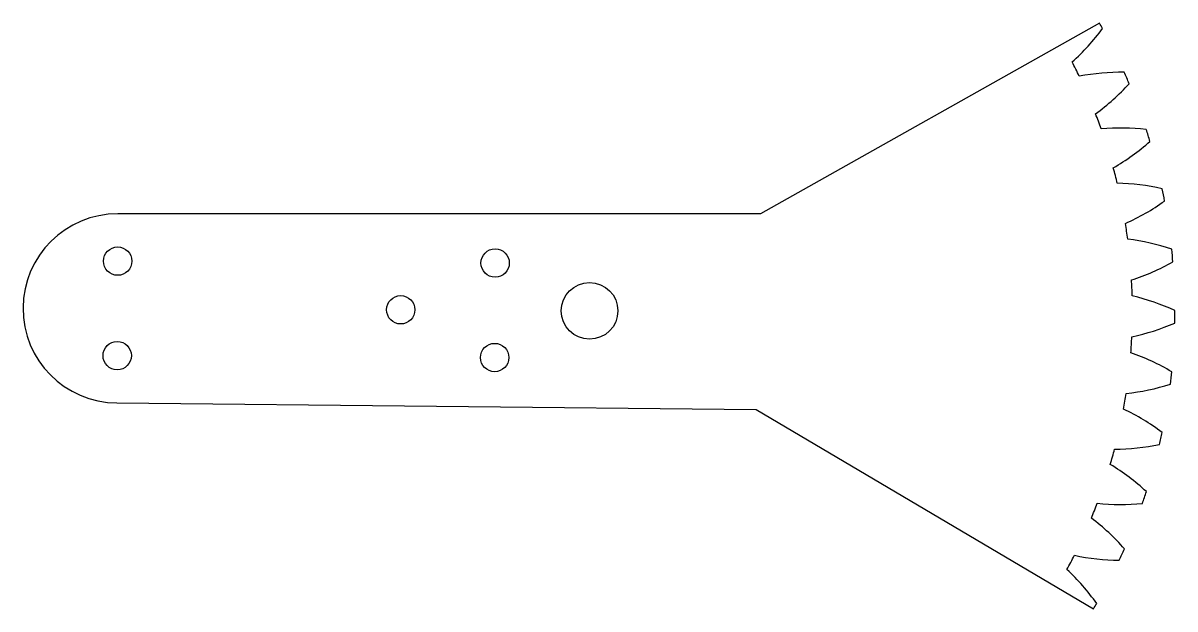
# Model space of a CAD drawing. Header units: millimetres. Extents: x -10 to 112, y -42 to 20.
import ezdxf

# ---------------------------------------------------------------- set-up
doc = ezdxf.new("R2010")
doc.units = ezdxf.units.MM

msp = doc.modelspace()

# ---------------------------------------------------------------- linework, layer by layer
msp.add_lwpolyline([(0, 0, 0.999997), (-0.1, -20), (67.61, -20.69), (103.32, -41.8, 0.002669), (103.66, -41.23, 0.049921), (100.51, -37.63, 0.007353), (101.3, -36.13, 0.049921), (106.05, -36.65, 0.005338), (106.6, -35.45, 0.049921), (103.1, -32.19, 0.007353), (103.72, -30.62, 0.049921), (108.5, -30.64, 0.005338), (108.92, -29.39, 0.049921), (105.1, -26.52, 0.007353), (105.55, -24.89, 0.049921), (110.31, -24.41, 0.005338), (110.6, -23.12, 0.049921), (106.5, -20.66, 0.007353), (106.78, -19, 0.049921), (111.46, -18.02, 0.005338), (111.61, -16.71, 0.049921), (107.28, -14.7, 0.007353), (107.38, -13.01, 0.049921), (111.93, -11.55, 0.005338), (111.95, -10.23, 0.049921), (107.43, -8.68, 0.007353), (107.35, -6.99, 0.049921), (111.73, -5.07, 0.005338), (111.61, -3.75, 0.049921), (106.95, -2.68, 0.007353), (106.7, -1.01, 0.049921), (110.85, 1.36, 0.005338), (110.59, 2.66, 0.049921), (105.84, 3.24, 0.007353), (105.42, 4.87, 0.049921), (109.3, 7.67, 0.005338), (108.91, 8.93, 0.049921), (104.13, 9, 0.007353), (103.54, 10.59, 0.049921), (107.1, 13.77, 0.005338), (106.58, 14.99, 0.049921), (101.82, 14.56, 0.007353), (101.06, 16.08, 0.049921), (104.28, 19.61, 0.002669), (103.96, 20.19), (68.06, 0)], format="xyb", close=True)
for centre, radius in [((-0.03, -5), 1.5), ((39.95, -5.2), 1.5), ((49.95, -10.26), 3), ((29.95, -10.15), 1.5), ((-0.08, -15), 1.5), ((39.9, -15.2), 1.5)]:
    msp.add_circle(centre, radius)

doc.saveas('drawing.dxf')
